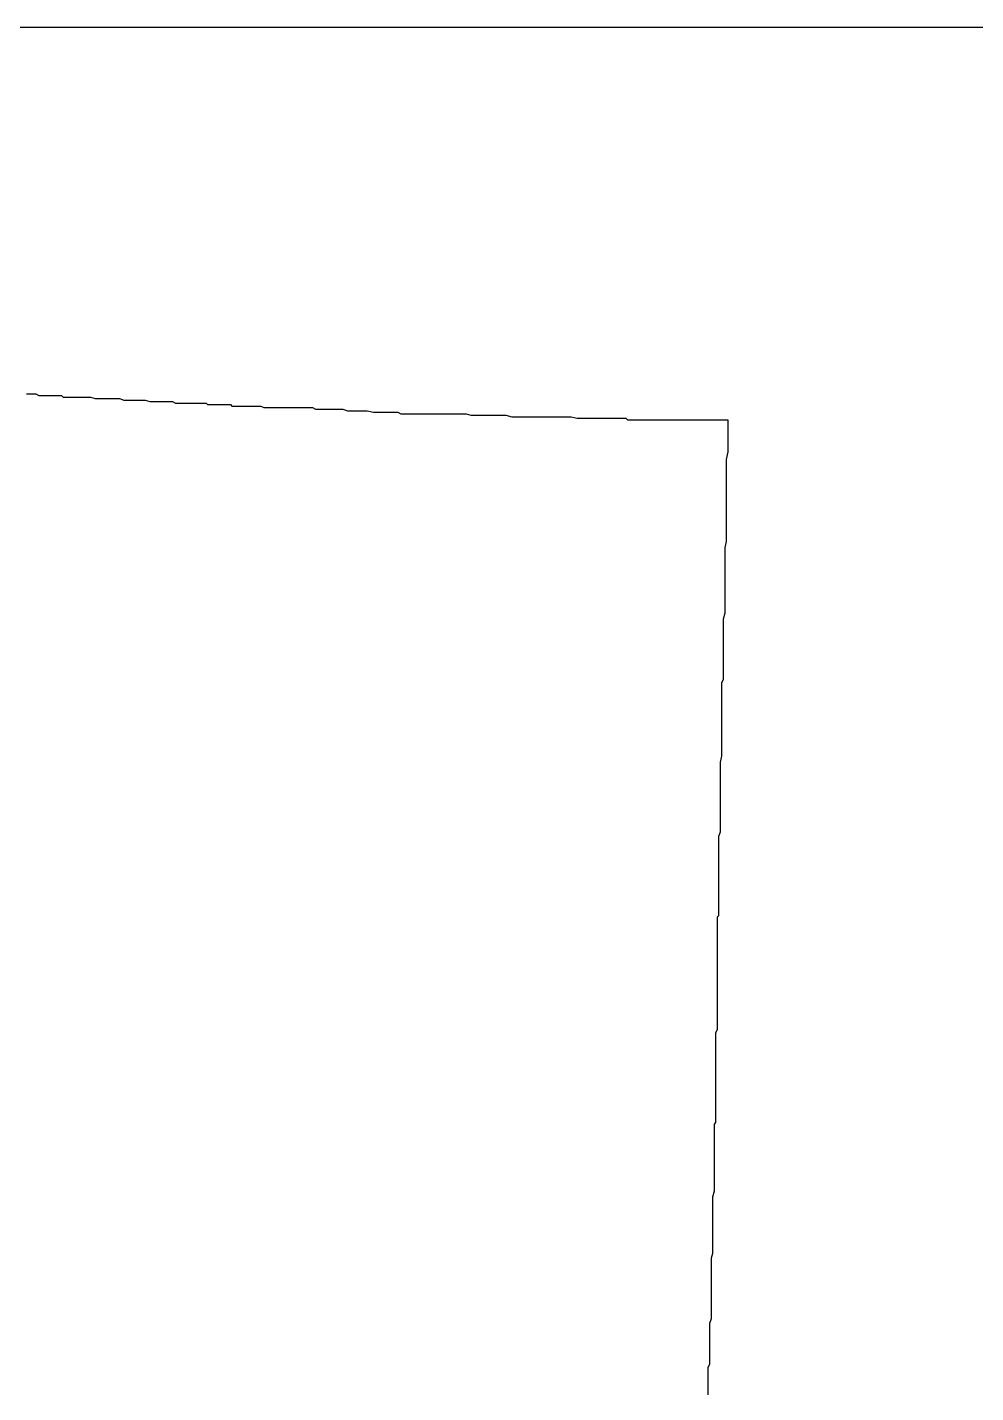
# Model space of a CAD drawing. Extents: x 7 to 605, y 7 to 778.
# Drawn here: x 156.3 to 305.9, y 562.7 to 778.1 of the extents above; entities that cross this region are included whole.
import ezdxf

# ---------------------------------------------------------------- set-up
doc = ezdxf.new("R2010")
doc.units = 0
doc.header["$MEASUREMENT"] = 0
doc.layers.add('STATE', color=7, linetype='CONTINUOUS')

# ---------------------------------------------------------------- blocks, each defined once
blk = doc.blocks.new('BLOCK_2')
at = {"layer": 'STATE'}
blk.add_lwpolyline([(6.72, 7.12), (6.72, 778.08), (605.17, 778.08), (605.17, 7.12), (6.72, 7.12)], dxfattribs=at)
at = {"layer": 'STATE', "color": 2}
blk.add_lwpolyline([(156.21, 720.23), (156.45, 720.23), (157.17, 720.23), (157.65, 720.23), (158.13, 719.99), (158.61, 719.99), (159.57, 719.99), (160.05, 719.99), (161.01, 719.99), (161.73, 719.99), (161.97, 719.75), (162.21, 719.75), (162.93, 719.75), (163.65, 719.75), (164.37, 719.75), (164.85, 719.75), (165.33, 719.75), (166.29, 719.75), (167.01, 719.51), (167.25, 719.51), (167.73, 719.51), (167.97, 719.51), (168.21, 719.51), (168.69, 719.51), (169.41, 719.51), (169.89, 719.51), (170.85, 719.51), (171.57, 719.27), (172.05, 719.27), (172.29, 719.27), (172.53, 719.27), (173.25, 719.27), (173.73, 719.27), (174.45, 719.27), (174.93, 719.27), (175.65, 719.03), (175.89, 719.03), (176.61, 719.03), (177.57, 719.03), (178.05, 719.03), (178.29, 719.03), (178.53, 719.03), (179.01, 719.03), (179.25, 719.03), (179.73, 718.79), (179.97, 718.79), (180.21, 718.79), (180.69, 718.79), (181.41, 718.79), (181.65, 718.79), (182.13, 718.79), (182.37, 718.79), (182.61, 718.79), (182.85, 718.79), (183.09, 718.79), (183.33, 718.79), (183.57, 718.79), (183.81, 718.79), (184.05, 718.79), (184.29, 718.79), (184.53, 718.79), (184.77, 718.55), (185.25, 718.55), (185.49, 718.55), (185.73, 718.55), (186.21, 718.55), (186.93, 718.55), (187.17, 718.55), (187.41, 718.55), (187.65, 718.55), (187.89, 718.55), (188.13, 718.55), (188.37, 718.55), (188.61, 718.31), (188.85, 718.31), (189.33, 718.31), (189.57, 718.31), (189.81, 718.31), (190.29, 718.31), (190.52, 718.31), (190.77, 718.31), (191.48, 718.31), (191.73, 718.31), (191.96, 718.31), (192.2, 718.31), (192.68, 718.31), (192.92, 718.31), (193.16, 718.31), (193.64, 718.07), (194.36, 718.07), (195.08, 718.07), (196.04, 718.07), (196.28, 718.07), (196.52, 718.07), (196.76, 718.07), (197, 718.07), (197.24, 718.07), (197.48, 718.07), (197.72, 718.07), (198.44, 718.07), (198.68, 718.07), (199.4, 718.07), (199.64, 718.07), (199.88, 718.07), (200.84, 718.07), (201.32, 718.07), (201.8, 717.83), (202.04, 717.83), (202.76, 717.83), (203.24, 717.83), (203.96, 717.83), (204.2, 717.83), (204.44, 717.83), (205.4, 717.83), (205.64, 717.83), (206.12, 717.83), (206.84, 717.59), (207.56, 717.59), (208.28, 717.59), (209.24, 717.59), (209.72, 717.59), (209.96, 717.59), (210.92, 717.35), (211.4, 717.35), (211.88, 717.35), (212.84, 717.35), (213.08, 717.35), (213.8, 717.35), (214.76, 717.35), (215.24, 717.11), (215.48, 717.11), (215.72, 717.11), (216.2, 717.11), (216.92, 717.11), (217.64, 717.11), (218.12, 717.11), (218.6, 717.11), (219.08, 717.11), (219.56, 717.11), (219.8, 717.11), (220.28, 717.11), (220.52, 717.11), (221, 717.11), (221.24, 717.11), (221.72, 717.11), (222.44, 717.11), (223.16, 717.11), (223.64, 717.11), (223.88, 717.11), (224.12, 717.11), (224.6, 717.11), (225.56, 717.11), (226.28, 716.87), (227, 716.87), (227.72, 716.87), (227.96, 716.87), (228.44, 716.87), (228.92, 716.87), (229.64, 716.87), (230.12, 716.87), (230.36, 716.87), (230.6, 716.87), (230.84, 716.87), (231.8, 716.87), (232.76, 716.63), (233, 716.63), (233.24, 716.63), (233.48, 716.63), (234.2, 716.63), (234.44, 716.63), (234.68, 716.63), (235.4, 716.63), (236.12, 716.63), (237.08, 716.63), (237.8, 716.63), (238.28, 716.63), (238.52, 716.63), (239.24, 716.63), (239.72, 716.63), (240.2, 716.63), (240.44, 716.63), (240.68, 716.63), (241.4, 716.63), (242.12, 716.63), (243.08, 716.39), (244.04, 716.39), (245, 716.39), (246.19, 716.39), (247.15, 716.39), (247.87, 716.39), (248.59, 716.39), (249.07, 716.39), (249.79, 716.39), (250.03, 716.39), (250.51, 716.39), (250.75, 716.39), (250.99, 716.15), (251.23, 716.15), (251.47, 716.15), (251.71, 716.15), (252.19, 716.15), (252.67, 716.15), (253.15, 716.15), (253.63, 716.15), (253.87, 716.15), (254.11, 716.15), (254.83, 716.15), (255.07, 716.15), (256.03, 716.15), (256.27, 716.15), (256.51, 716.15), (257.47, 716.15), (258.19, 716.15), (258.43, 716.15), (258.67, 716.15), (258.91, 716.15), (259.87, 716.15), (260.35, 716.15), (260.59, 716.15), (260.83, 716.15), (261.31, 716.15), (262.03, 716.15), (262.99, 716.15), (263.71, 716.15), (263.95, 716.15), (264.19, 716.15), (264.67, 716.15), (264.91, 716.15), (265.15, 716.15), (265.63, 716.15), (266.11, 716.15), (266.83, 716.15), (266.83, 715.43), (266.83, 714.95), (266.83, 714.71), (266.83, 713.75), (266.83, 713.03), (266.83, 712.31), (266.83, 711.59), (266.83, 711.11), (266.59, 709.91), (266.59, 709.67), (266.59, 709.43), (266.59, 708.95), (266.59, 708.23), (266.59, 707.75), (266.59, 707.27), (266.59, 706.55), (266.59, 706.07), (266.59, 705.59), (266.59, 704.87), (266.59, 704.39), (266.59, 703.43), (266.59, 702.71), (266.59, 702.47), (266.59, 701.99), (266.59, 701.51), (266.59, 700.79), (266.59, 700.55), (266.59, 700.07), (266.59, 699.35), (266.59, 699.11), (266.59, 697.91), (266.59, 696.95), (266.35, 695.99), (266.35, 695.03), (266.35, 694.31), (266.35, 693.83), (266.35, 693.59), (266.35, 693.11), (266.35, 692.63), (266.35, 692.39), (266.35, 691.43), (266.35, 690.23), (266.35, 689.99), (266.35, 689.75), (266.35, 689.03), (266.35, 688.55), (266.35, 687.83), (266.35, 687.35), (266.35, 686.39), (266.35, 685.67), (266.11, 684.71), (266.11, 683.99), (266.11, 683.27), (266.11, 683.03), (266.11, 682.31), (266.11, 681.59), (266.11, 680.87), (266.11, 680.39), (266.11, 680.15), (266.11, 679.43), (266.11, 678.71), (266.11, 677.75), (266.11, 677.03), (266.11, 676.31), (266.11, 675.59), (266.11, 675.11), (265.87, 674.63), (265.87, 673.67), (265.87, 672.95), (265.87, 672.47), (265.87, 672.23), (265.87, 671.51), (265.87, 670.55), (265.87, 669.59), (265.87, 669.35), (265.87, 668.63), (265.87, 667.91), (265.87, 667.19), (265.87, 666.47), (265.87, 665.99), (265.87, 665.51), (265.87, 665.27), (265.87, 664.79), (265.87, 664.55), (265.87, 664.31), (265.87, 663.59), (265.87, 663.35), (265.87, 663.11), (265.63, 662.15), (265.63, 661.19), (265.63, 660.95), (265.63, 660.23), (265.63, 659.75), (265.63, 659.03), (265.63, 658.79), (265.63, 658.31), (265.63, 658.07), (265.63, 657.59), (265.63, 656.87), (265.63, 656.63), (265.63, 656.39), (265.63, 655.43), (265.63, 654.71), (265.63, 653.99), (265.63, 653.27), (265.63, 652.55), (265.63, 651.83), (265.63, 651.11), (265.39, 650.39), (265.39, 649.67), (265.39, 649.19), (265.39, 648.47), (265.39, 648.23), (265.39, 647.75), (265.39, 646.79), (265.39, 646.07), (265.39, 645.35), (265.39, 644.87), (265.39, 644.15), (265.39, 643.42), (265.39, 642.7), (265.39, 641.98), (265.39, 641.26), (265.39, 641.02), (265.39, 640.54), (265.39, 639.82), (265.39, 639.34), (265.39, 638.86), (265.39, 638.14), (265.39, 637.9), (265.15, 637.66), (265.15, 637.42), (265.15, 636.94), (265.15, 636.22), (265.15, 635.74), (265.15, 635.26), (265.15, 634.3), (265.15, 633.34), (265.15, 632.86), (265.15, 632.62), (265.15, 631.9), (265.15, 630.94), (265.15, 630.22), (265.15, 629.5), (265.15, 628.54), (265.15, 627.58), (265.15, 626.86), (265.15, 626.14), (265.15, 625.18), (265.15, 624.22), (265.15, 623.5), (265.15, 622.54), (265.15, 621.82), (265.15, 621.1), (265.15, 620.86), (265.15, 620.14), (265.15, 619.9), (264.91, 619.42), (264.91, 618.7), (264.91, 618.22), (264.91, 617.74), (264.91, 617.02), (264.91, 616.06), (264.91, 615.82), (264.91, 615.58), (264.91, 614.62), (264.91, 613.66), (264.91, 612.94), (264.91, 612.22), (264.91, 611.26), (264.91, 610.3), (264.91, 609.34), (264.91, 608.38), (264.91, 607.9), (264.91, 607.18), (264.91, 606.46), (264.91, 606.22), (264.91, 605.5), (264.91, 605.26), (264.67, 605.02), (264.67, 604.78), (264.67, 604.06), (264.67, 603.34), (264.67, 602.38), (264.67, 601.9), (264.67, 600.94), (264.67, 599.98), (264.67, 599.74), (264.67, 599.5), (264.67, 599.26), (264.67, 598.54), (264.67, 598.06), (264.67, 597.34), (264.67, 596.86), (264.67, 596.38), (264.67, 595.66), (264.67, 595.42), (264.67, 594.7), (264.67, 594.46), (264.43, 593.5), (264.43, 592.54), (264.43, 592.3), (264.43, 591.58), (264.43, 591.1), (264.43, 590.38), (264.43, 589.42), (264.43, 588.46), (264.43, 588.22), (264.43, 587.98), (264.43, 587.02), (264.43, 586.3), (264.43, 586.06), (264.43, 585.82), (264.43, 585.1), (264.43, 584.86), (264.43, 584.62), (264.19, 583.9), (264.19, 583.66), (264.19, 583.42), (264.19, 583.18), (264.19, 582.94), (264.19, 582.7), (264.19, 582.46), (264.19, 581.5), (264.19, 581.26), (264.19, 581.02), (264.19, 580.54), (264.19, 579.58), (264.19, 579.34), (264.19, 579.1), (264.19, 578.38), (264.19, 577.9), (264.19, 577.42), (264.19, 576.94), (264.19, 576.46), (264.19, 576.22), (264.19, 575.74), (264.19, 575.26), (264.19, 575.02), (264.19, 574.78), (264.19, 574.54), (264.19, 574.3), (263.95, 573.58), (263.95, 572.86), (263.95, 572.62), (263.95, 572.14), (263.95, 571.42), (263.95, 570.7), (263.95, 570.22), (263.95, 569.98), (263.95, 569.74), (263.95, 568.78), (263.95, 568.06), (263.95, 567.58), (263.95, 567.1), (263.71, 566.62), (263.71, 565.9), (263.71, 565.42), (263.71, 564.94), (263.71, 564.7), (263.71, 564.22), (263.71, 563.98), (263.71, 563.5), (263.71, 563.26), (263.71, 563.02), (263.71, 562.3)], dxfattribs=at)

msp = doc.modelspace()

# ---------------------------------------------------------------- block references
at = {"layer": 'STATE'}
msp.add_blockref('BLOCK_2', (0, 0), dxfattribs=at)

doc.saveas('drawing.dxf')
